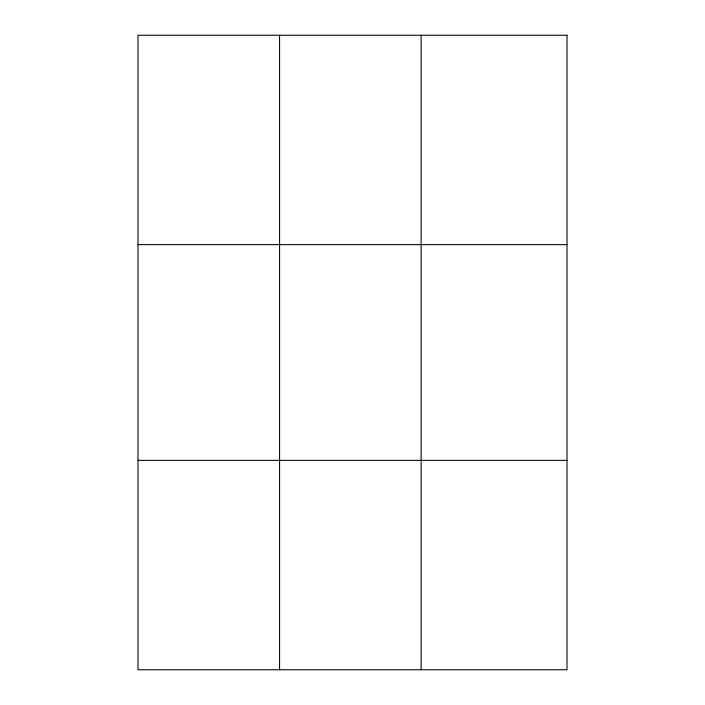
<?xml version="1.0" encoding="UTF-8"?>
<svg xmlns="http://www.w3.org/2000/svg" width="705" height="705" viewBox="0 0 705 705"><rect width="100%" height="100%" fill="white"/><g stroke="black" fill="none" stroke-linecap="round" stroke-linejoin="round"><path stroke-width="1.06" d="M279.568 35.25L279.568 669.75M421.141 35.25L421.141 669.75M137.995 244.635L567.005 244.635M137.995 460.365L567.005 460.365M567.005 35.25L567.005 669.75L137.995 669.75L137.995 35.25L567.005 35.25"/></g></svg>
